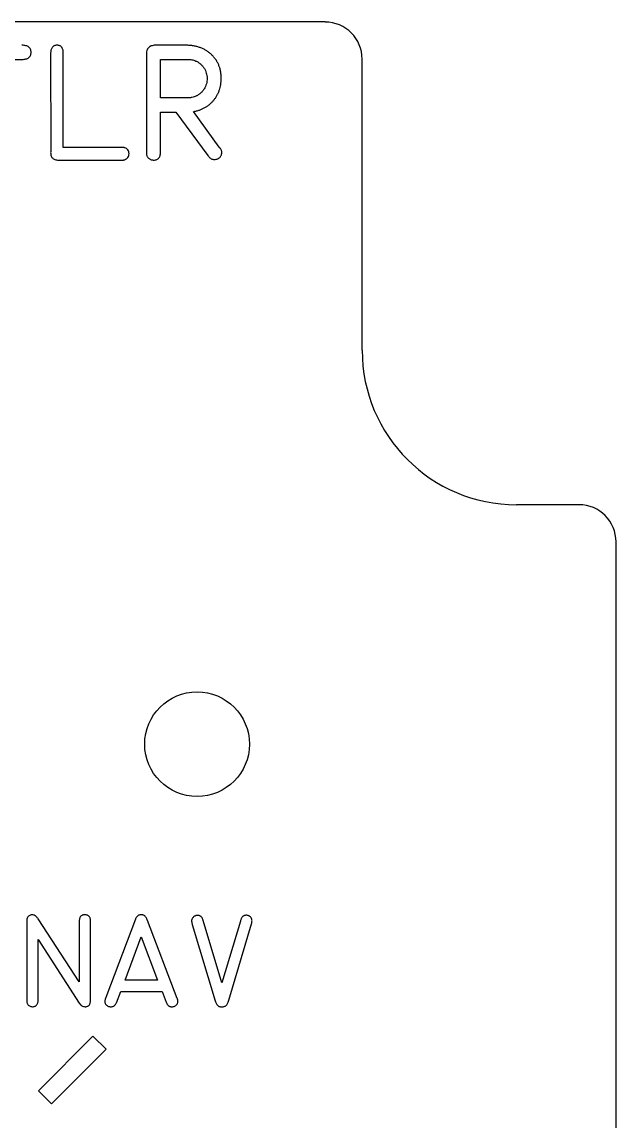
# Model space of a CAD drawing. Header units: inches. Extents: x 0.03 to 5.72, y 0.03 to 2.97.
# Drawn here: x 4.756 to 5.719, y 1.189 to 2.969 of the extents above; entities that cross this region are included whole.
import ezdxf

# ---------------------------------------------------------------- set-up
doc = ezdxf.new("R2010")
doc.units = ezdxf.units.IN
doc.header["$MEASUREMENT"] = 0

msp = doc.modelspace()

# ---------------------------------------------------------------- linework, layer by layer
at = {"color": 7, "linetype": 'Continuous', "lineweight": 25}
for p, q in [((5.2475, 2.9688), (0.5025, 2.9688)), ((5.0222, 2.9312), (4.9749, 2.9312)), ((4.6681, 2.9083), (4.7563, 2.9083)), ((4.8028, 2.9187), (4.8029, 2.7591)), ((4.8233, 2.7657), (4.8233, 2.9187)), ((4.958, 2.9151), (4.9581, 2.7615)), ((4.981, 2.9083), (5.0231, 2.9083)), ((4.981, 2.8459), (4.981, 2.9083)), ((5.3075, 2.4375), (5.3075, 2.9087)), ((5.021, 2.8459), (4.981, 2.8459)), ((4.981, 2.7604), (4.981, 2.8229)), ((4.981, 2.8229), (5.0057, 2.8229)), ((5.0057, 2.8229), (5.0577, 2.7527)), ((5.076, 2.7662), (5.0342, 2.8237)), ((4.9165, 2.7657), (4.8233, 2.7657)), ((4.8157, 2.7453), (4.9146, 2.7453)), ((5.6588, 2.1875), (5.5575, 2.1875)), ((5.7188, 0.8725), (5.7188, 2.1275)), ((4.8491, 1.4155), (4.7824, 1.5175)), ((4.9401, 1.5167), (4.8923, 1.3903)), ((5.008, 1.3887), (4.9598, 1.5147)), ((5.0801, 1.4136), (5.05, 1.5144)), ((5.1101, 1.5135), (5.0801, 1.4136)), ((4.7642, 1.5123), (4.7642, 1.3871)), ((4.849, 1.5119), (4.8491, 1.4155)), ((4.8674, 1.3855), (4.8674, 1.5127)), ((5.0323, 1.5084), (5.0694, 1.3846)), ((5.0913, 1.3855), (5.1282, 1.5093)), ((4.7826, 1.3857), (4.7826, 1.4837)), ((4.7826, 1.4837), (4.8491, 1.381)), ((4.9234, 1.4183), (4.9497, 1.4881)), ((4.9497, 1.4881), (4.9761, 1.4183)), ((4.9761, 1.4183), (4.9234, 1.4183)), ((4.9093, 1.3814), (4.9164, 1.4)), ((4.9164, 1.4), (4.9835, 1.4)), ((4.9835, 1.4), (4.99, 1.3825)), ((4.8713, 1.3275), (4.7829, 1.2392)), ((4.8925, 1.3063), (4.8713, 1.3275)), ((4.8042, 1.2179), (4.8925, 1.3063)), ((4.7829, 1.2392), (4.8042, 1.2179))]:
    msp.add_line(p, q, dxfattribs=at)
msp.add_circle((5.04, 1.8), 0.0848, dxfattribs=at)
for centre, radius, start, end in [((5.2475, 2.9087), 0.06, 0, 90), ((5.5575, 2.4375), 0.25, 180, 270), ((5.6588, 2.1275), 0.06, 0, 90)]:
    msp.add_arc(centre, radius, start, end, dxfattribs=at)
for points, knots in [([(4.7711, 2.9197), (4.7711, 2.9206), (4.771, 2.9223), (4.7702, 2.9246), (4.769, 2.9267), (4.7673, 2.9283), (4.7652, 2.9296), (4.7626, 2.9305), (4.7596, 2.931), (4.7575, 2.9311), (4.7563, 2.9312)], [0, 0, 0, 0, 0.124723, 0.238759, 0.348369, 0.45629, 0.57015, 0.695658, 0.839338, 1, 1, 1, 1]), ([(4.7563, 2.9083), (4.7575, 2.9083), (4.7597, 2.9083), (4.7627, 2.9089), (4.7653, 2.9097), (4.7674, 2.911), (4.7691, 2.9126), (4.7702, 2.9147), (4.771, 2.9171), (4.7711, 2.9188), (4.7711, 2.9197)], [0, 0, 0, 0, 0.160822, 0.303607, 0.430121, 0.544897, 0.652145, 0.759141, 0.872467, 1, 1, 1, 1]), ([(4.8131, 2.9312), (4.8123, 2.9311), (4.8108, 2.9311), (4.8087, 2.9305), (4.807, 2.9294), (4.8055, 2.9281), (4.8044, 2.9262), (4.8036, 2.9241), (4.803, 2.9215), (4.8029, 2.9197), (4.8028, 2.9187)], [0, 0, 0, 0, 0.126924, 0.242718, 0.351139, 0.459469, 0.575157, 0.698742, 0.839735, 1, 1, 1, 1]), ([(4.8233, 2.9187), (4.8232, 2.9197), (4.8231, 2.9215), (4.8226, 2.9241), (4.8218, 2.9263), (4.8207, 2.9282), (4.8192, 2.9295), (4.8174, 2.9305), (4.8153, 2.9311), (4.8139, 2.9311), (4.8131, 2.9312)], [0, 0, 0, 0, 0.159106, 0.301148, 0.426235, 0.540226, 0.648063, 0.756801, 0.871454, 1, 1, 1, 1]), ([(4.9749, 2.9312), (4.9735, 2.9312), (4.9709, 2.9312), (4.9672, 2.9306), (4.9641, 2.9294), (4.9616, 2.9277), (4.9597, 2.9253), (4.9585, 2.9223), (4.9579, 2.9189), (4.958, 2.9164), (4.958, 2.9151)], [0, 0, 0, 0, 0.15384, 0.286948, 0.403942, 0.512601, 0.619501, 0.731605, 0.857209, 1, 1, 1, 1]), ([(5.0792, 2.8776), (5.0791, 2.8796), (5.079, 2.8834), (5.0782, 2.889), (5.0769, 2.8943), (5.0751, 2.8993), (5.0729, 2.904), (5.0701, 2.9084), (5.0669, 2.9125), (5.0632, 2.9163), (5.0592, 2.9197), (5.0548, 2.9227), (5.0501, 2.9252), (5.0451, 2.9274), (5.0398, 2.929), (5.0342, 2.9302), (5.0283, 2.931), (5.0242, 2.9311), (5.0222, 2.9312)], [0, 0, 0, 0, 0.066973, 0.130798, 0.192516, 0.252737, 0.311919, 0.370508, 0.42962, 0.489933, 0.550435, 0.610788, 0.671641, 0.733202, 0.796041, 0.861499, 0.929372, 1, 1, 1, 1]), ([(5.0231, 2.9083), (5.0247, 2.9082), (5.0276, 2.9082), (5.0316, 2.9078), (5.035, 2.907), (5.0371, 2.9061), (5.0381, 2.9056)], [0, 0, 0, 0, 0.3149808, 0.5657016, 0.782137, 1, 1, 1, 1]), ([(5.0381, 2.9056), (5.0394, 2.905), (5.0421, 2.9036), (5.0456, 2.901), (5.0487, 2.8978), (5.0514, 2.8943), (5.0535, 2.8904), (5.0551, 2.8862), (5.056, 2.8819), (5.0562, 2.8789), (5.0563, 2.8774)], [0, 0, 0, 0, 0.125904, 0.249604, 0.372836, 0.49813, 0.624034, 0.747355, 0.872016, 1, 1, 1, 1]), ([(5.0342, 2.8237), (5.0358, 2.8241), (5.0391, 2.8248), (5.0439, 2.8262), (5.0484, 2.828), (5.0527, 2.8301), (5.0566, 2.8326), (5.0603, 2.8354), (5.0638, 2.8385), (5.0669, 2.842), (5.0697, 2.8457), (5.0723, 2.8496), (5.0744, 2.8538), (5.0761, 2.8582), (5.0774, 2.8628), (5.0785, 2.8675), (5.0791, 2.8725), (5.0792, 2.8759), (5.0792, 2.8776)], [0, 0, 0, 0, 0.066714, 0.131686, 0.194568, 0.256276, 0.316622, 0.377186, 0.437587, 0.498732, 0.559614, 0.620242, 0.681007, 0.741738, 0.803735, 0.867258, 0.932516, 1, 1, 1, 1]), ([(5.0563, 2.8774), (5.0562, 2.8758), (5.0561, 2.8729), (5.0552, 2.8685), (5.0537, 2.8644), (5.0517, 2.8605), (5.0492, 2.857), (5.0461, 2.8539), (5.0428, 2.8511), (5.0402, 2.8497), (5.0389, 2.849)], [0, 0, 0, 0, 0.129781, 0.254908, 0.378839, 0.503945, 0.629035, 0.750834, 0.874122, 1, 1, 1, 1]), ([(5.0389, 2.849), (5.0378, 2.8485), (5.0354, 2.8473), (5.0322, 2.8465), (5.0294, 2.8462), (5.0269, 2.846), (5.0241, 2.8459), (5.0221, 2.8459), (5.021, 2.8459)], [0, 0, 0, 0, 0.211545, 0.424762, 0.540077, 0.67459, 0.828575, 1, 1, 1, 1]), ([(4.9229, 2.7651), (4.9226, 2.7653), (4.9218, 2.7655), (4.9204, 2.7657), (4.9187, 2.7657), (4.9173, 2.7657), (4.9165, 2.7657)], [0, 0, 0, 0, 0.187553, 0.376242, 0.625932, 1, 1, 1, 1]), ([(4.9299, 2.7557), (4.9298, 2.7567), (4.9296, 2.7588), (4.928, 2.7617), (4.9258, 2.764), (4.9239, 2.7648), (4.9229, 2.7651)], [0, 0, 0, 0, 0.251389, 0.506278, 0.756676, 1, 1, 1, 1]), ([(4.9581, 2.7615), (4.958, 2.7604), (4.958, 2.7586), (4.958, 2.7564), (4.9581, 2.7549), (4.9582, 2.7541), (4.9583, 2.7538)], [0, 0, 0, 0, 0.428028, 0.697539, 0.863684, 1, 1, 1, 1]), ([(4.9697, 2.7453), (4.9706, 2.7453), (4.9723, 2.7453), (4.9747, 2.746), (4.9767, 2.7471), (4.9783, 2.7489), (4.9796, 2.7511), (4.9805, 2.7537), (4.9809, 2.7569), (4.981, 2.7592), (4.981, 2.7604)], [0, 0, 0, 0, 0.124646, 0.23419, 0.339077, 0.444245, 0.558359, 0.685896, 0.832567, 1, 1, 1, 1]), ([(5.0771, 2.7648), (5.0768, 2.7651), (5.0764, 2.7655), (5.0761, 2.766), (5.076, 2.7662)], [0, 0, 0, 0, 0.617839, 1, 1, 1, 1]), ([(5.0801, 2.7573), (5.0801, 2.758), (5.08, 2.7593), (5.0795, 2.7612), (5.0784, 2.7631), (5.0775, 2.7642), (5.0771, 2.7648)], [0, 0, 0, 0, 0.226314, 0.465329, 0.719634, 1, 1, 1, 1]), ([(4.8029, 2.7591), (4.8028, 2.758), (4.8027, 2.756), (4.8032, 2.7531), (4.8041, 2.7507), (4.8056, 2.7487), (4.8074, 2.7471), (4.8098, 2.7461), (4.8126, 2.7454), (4.8146, 2.7454), (4.8157, 2.7453)], [0, 0, 0, 0, 0.148439, 0.277754, 0.394678, 0.503287, 0.610856, 0.724856, 0.853841, 1, 1, 1, 1]), ([(4.9146, 2.7453), (4.9153, 2.7453), (4.9166, 2.7453), (4.9183, 2.7454), (4.9196, 2.7453), (4.9207, 2.7454), (4.9217, 2.7455), (4.9224, 2.7458), (4.9227, 2.7459)], [0, 0, 0, 0, 0.2667698, 0.4752603, 0.6341102, 0.7384736, 0.8837943, 1, 1, 1, 1]), ([(4.9227, 2.7459), (4.9237, 2.7463), (4.9257, 2.7472), (4.928, 2.7495), (4.9295, 2.7524), (4.9298, 2.7545), (4.9299, 2.7557)], [0, 0, 0, 0, 0.259647, 0.500227, 0.736166, 1, 1, 1, 1]), ([(4.9583, 2.7538), (4.9584, 2.7531), (4.9587, 2.7519), (4.9596, 2.7503), (4.9608, 2.7488), (4.9622, 2.7476), (4.9638, 2.7466), (4.9657, 2.7459), (4.9676, 2.7454), (4.969, 2.7454), (4.9697, 2.7453)], [0, 0, 0, 0, 0.123486, 0.242589, 0.362825, 0.484354, 0.610953, 0.735309, 0.865134, 1, 1, 1, 1]), ([(5.0577, 2.7527), (5.0581, 2.7521), (5.0589, 2.751), (5.0602, 2.7495), (5.0615, 2.7484), (5.063, 2.7472), (5.0654, 2.7464), (5.0673, 2.7463), (5.0683, 2.7463)], [0, 0, 0, 0, 0.167856, 0.314748, 0.444139, 0.555043, 0.763862, 1, 1, 1, 1]), ([(5.0683, 2.7463), (5.0691, 2.7464), (5.0707, 2.7465), (5.0729, 2.747), (5.0749, 2.748), (5.0767, 2.7494), (5.0782, 2.751), (5.0792, 2.7529), (5.0799, 2.7551), (5.08, 2.7566), (5.0801, 2.7573)], [0, 0, 0, 0, 0.135725, 0.26129, 0.384102, 0.506106, 0.628917, 0.747851, 0.870992, 1, 1, 1, 1]), ([(4.7647, 1.5184), (4.7646, 1.518), (4.7644, 1.5174), (4.7642, 1.5162), (4.7642, 1.5145), (4.7642, 1.5131), (4.7642, 1.5123)], [0, 0, 0, 0, 0.164011, 0.339607, 0.5985, 1, 1, 1, 1]), ([(4.7728, 1.5238), (4.7719, 1.5237), (4.7701, 1.5236), (4.7677, 1.5223), (4.7657, 1.5207), (4.765, 1.5191), (4.7647, 1.5184)], [0, 0, 0, 0, 0.257226, 0.515442, 0.763924, 1, 1, 1, 1]), ([(4.7824, 1.5175), (4.782, 1.518), (4.7812, 1.5191), (4.7801, 1.5205), (4.7789, 1.5216), (4.7775, 1.5227), (4.7755, 1.5237), (4.7737, 1.5238), (4.7728, 1.5238)], [0, 0, 0, 0, 0.169217, 0.3203, 0.451757, 0.567066, 0.78044, 1, 1, 1, 1]), ([(4.8583, 1.5238), (4.8576, 1.5238), (4.8561, 1.5238), (4.8541, 1.5233), (4.8524, 1.5224), (4.8511, 1.5212), (4.8501, 1.5195), (4.8495, 1.5174), (4.8491, 1.5148), (4.849, 1.5129), (4.849, 1.5119)], [0, 0, 0, 0, 0.130999, 0.246717, 0.350533, 0.449564, 0.555403, 0.679484, 0.826682, 1, 1, 1, 1]), ([(4.8674, 1.5127), (4.8674, 1.5136), (4.8674, 1.5153), (4.8669, 1.5177), (4.8663, 1.5197), (4.8653, 1.5213), (4.864, 1.5225), (4.8623, 1.5234), (4.8604, 1.5238), (4.8591, 1.5238), (4.8583, 1.5238)], [0, 0, 0, 0, 0.16208, 0.304988, 0.429155, 0.54241, 0.64608, 0.754429, 0.869073, 1, 1, 1, 1]), ([(4.9493, 1.5238), (4.9488, 1.5238), (4.9478, 1.5239), (4.9464, 1.5236), (4.945, 1.5231), (4.9438, 1.5223), (4.9427, 1.5213), (4.9417, 1.52), (4.9408, 1.5185), (4.9404, 1.5173), (4.9401, 1.5167)], [0, 0, 0, 0, 0.1216, 0.234761, 0.346222, 0.458938, 0.577979, 0.706875, 0.847112, 1, 1, 1, 1]), ([(4.9598, 1.5147), (4.9595, 1.5156), (4.9588, 1.5171), (4.9578, 1.5192), (4.9567, 1.5208), (4.9555, 1.522), (4.9542, 1.5229), (4.9527, 1.5235), (4.9511, 1.5238), (4.9499, 1.5238), (4.9493, 1.5238)], [0, 0, 0, 0, 0.1782, 0.330029, 0.459111, 0.5663, 0.664595, 0.76729, 0.87824, 1, 1, 1, 1]), ([(5.041, 1.5229), (5.0404, 1.5228), (5.0391, 1.5228), (5.0372, 1.5223), (5.0355, 1.5215), (5.0341, 1.5204), (5.0328, 1.5191), (5.0319, 1.5176), (5.0313, 1.516), (5.0312, 1.5148), (5.0312, 1.5142)], [0, 0, 0, 0, 0.136084, 0.264796, 0.389936, 0.515626, 0.638118, 0.754629, 0.874703, 1, 1, 1, 1]), ([(5.0312, 1.5142), (5.0312, 1.5137), (5.0312, 1.5129), (5.0314, 1.5117), (5.0318, 1.5102), (5.0321, 1.5091), (5.0323, 1.5084)], [0, 0, 0, 0, 0.213306, 0.406423, 0.643573, 1, 1, 1, 1]), ([(5.05, 1.5144), (5.0498, 1.5151), (5.0494, 1.5164), (5.0486, 1.5182), (5.0477, 1.5197), (5.0466, 1.5209), (5.0454, 1.5219), (5.0441, 1.5225), (5.0426, 1.5229), (5.0415, 1.5229), (5.041, 1.5229)], [0, 0, 0, 0, 0.159207, 0.300826, 0.429883, 0.550499, 0.659798, 0.769123, 0.882472, 1, 1, 1, 1]), ([(5.1199, 1.5231), (5.1193, 1.5231), (5.1182, 1.5231), (5.1165, 1.5227), (5.1151, 1.522), (5.1137, 1.5209), (5.1126, 1.5195), (5.1116, 1.5178), (5.1107, 1.5158), (5.1103, 1.5143), (5.1101, 1.5135)], [0, 0, 0, 0, 0.1161019, 0.2244925, 0.3321138, 0.4421739, 0.5610265, 0.6929488, 0.8382431, 1, 1, 1, 1]), ([(5.1291, 1.5142), (5.129, 1.5147), (5.1289, 1.5159), (5.1284, 1.5176), (5.1275, 1.5191), (5.1264, 1.5204), (5.125, 1.5216), (5.1234, 1.5224), (5.1217, 1.523), (5.1205, 1.5231), (5.1199, 1.5231)], [0, 0, 0, 0, 0.12459, 0.246889, 0.367789, 0.494359, 0.621218, 0.744116, 0.8686, 1, 1, 1, 1]), ([(5.1282, 1.5093), (5.1284, 1.5101), (5.1288, 1.5118), (5.129, 1.5134), (5.1291, 1.5142)], [0, 0, 0, 0, 0.541394, 1, 1, 1, 1]), ([(4.8923, 1.3903), (4.8921, 1.3898), (4.8918, 1.3889), (4.8913, 1.3878), (4.8911, 1.3868), (4.8908, 1.3859), (4.8905, 1.3848), (4.8905, 1.384), (4.8905, 1.3836)], [0, 0, 0, 0, 0.220157, 0.39487, 0.541435, 0.649468, 0.826608, 1, 1, 1, 1]), ([(5.0089, 1.3836), (5.0089, 1.384), (5.0089, 1.3849), (5.0087, 1.3862), (5.0084, 1.3875), (5.0082, 1.3883), (5.008, 1.3887)], [0, 0, 0, 0, 0.225997, 0.491418, 0.766256, 1, 1, 1, 1]), ([(4.7642, 1.3871), (4.7642, 1.3862), (4.7642, 1.3845), (4.7643, 1.3824), (4.7646, 1.3809), (4.765, 1.3801), (4.7651, 1.3797)], [0, 0, 0, 0, 0.379232, 0.640476, 0.832404, 1, 1, 1, 1]), ([(4.7651, 1.3797), (4.7656, 1.379), (4.7665, 1.3777), (4.7684, 1.3763), (4.7707, 1.3753), (4.7724, 1.3752), (4.7733, 1.3751)], [0, 0, 0, 0, 0.247683, 0.484068, 0.729372, 1, 1, 1, 1]), ([(4.7733, 1.3751), (4.774, 1.3752), (4.7753, 1.3752), (4.7772, 1.3758), (4.7788, 1.3766), (4.7802, 1.3778), (4.7812, 1.3794), (4.782, 1.3812), (4.7824, 1.3834), (4.7825, 1.3849), (4.7826, 1.3857)], [0, 0, 0, 0, 0.13213, 0.251966, 0.362464, 0.472906, 0.585187, 0.708511, 0.845513, 1, 1, 1, 1]), ([(4.8491, 1.381), (4.8497, 1.3801), (4.8509, 1.3784), (4.8533, 1.3765), (4.8559, 1.3753), (4.8577, 1.3752), (4.8586, 1.3751)], [0, 0, 0, 0, 0.290623, 0.542214, 0.774801, 1, 1, 1, 1]), ([(4.8586, 1.3751), (4.8592, 1.3752), (4.8605, 1.3752), (4.8623, 1.3757), (4.8639, 1.3765), (4.8651, 1.3777), (4.8661, 1.3792), (4.8668, 1.381), (4.8673, 1.3832), (4.8673, 1.3847), (4.8674, 1.3855)], [0, 0, 0, 0, 0.129823, 0.246796, 0.357906, 0.465733, 0.578613, 0.704189, 0.842964, 1, 1, 1, 1]), ([(4.8905, 1.3836), (4.8906, 1.383), (4.8907, 1.3818), (4.8912, 1.3802), (4.8922, 1.3787), (4.8934, 1.3774), (4.8948, 1.3764), (4.8964, 1.3757), (4.8982, 1.3752), (4.8995, 1.3752), (4.9001, 1.3751)], [0, 0, 0, 0, 0.127988, 0.249904, 0.36818, 0.490097, 0.615322, 0.739205, 0.865718, 1, 1, 1, 1]), ([(4.9001, 1.3751), (4.9006, 1.3751), (4.9016, 1.3751), (4.9031, 1.3754), (4.9044, 1.3759), (4.9056, 1.3766), (4.9067, 1.3775), (4.9077, 1.3786), (4.9086, 1.3799), (4.9091, 1.3809), (4.9093, 1.3814)], [0, 0, 0, 0, 0.130338, 0.252182, 0.370626, 0.488416, 0.604093, 0.72711, 0.858039, 1, 1, 1, 1]), ([(4.99, 1.3825), (4.9902, 1.3819), (4.9907, 1.3807), (4.9916, 1.3792), (4.9926, 1.3778), (4.9937, 1.3768), (4.995, 1.3759), (4.9963, 1.3754), (4.9978, 1.3751), (4.9988, 1.3751), (4.9993, 1.3751)], [0, 0, 0, 0, 0.155712, 0.294933, 0.423708, 0.54252, 0.656478, 0.767676, 0.879718, 1, 1, 1, 1]), ([(4.9993, 1.3751), (5, 1.3752), (5.0012, 1.3752), (5.003, 1.3757), (5.0046, 1.3765), (5.0061, 1.3775), (5.0073, 1.3788), (5.0082, 1.3802), (5.0088, 1.3819), (5.0089, 1.383), (5.0089, 1.3836)], [0, 0, 0, 0, 0.134406, 0.263812, 0.388741, 0.514081, 0.63611, 0.756416, 0.874147, 1, 1, 1, 1]), ([(5.0694, 1.3846), (5.0697, 1.3837), (5.0702, 1.3821), (5.0712, 1.3799), (5.0722, 1.3782), (5.0734, 1.3769), (5.0747, 1.376), (5.0763, 1.3754), (5.0781, 1.3751), (5.0794, 1.3751), (5.0801, 1.3751)], [0, 0, 0, 0, 0.17429, 0.322402, 0.44714, 0.552685, 0.65015, 0.75297, 0.869186, 1, 1, 1, 1]), ([(5.0801, 1.3751), (5.0808, 1.3751), (5.0822, 1.3751), (5.0841, 1.3755), (5.0857, 1.3761), (5.0871, 1.3771), (5.0883, 1.3785), (5.0894, 1.3804), (5.0904, 1.3828), (5.091, 1.3845), (5.0913, 1.3855)], [0, 0, 0, 0, 0.126761, 0.240091, 0.341692, 0.4381, 0.542845, 0.670258, 0.821516, 1, 1, 1, 1])]:
    msp.add_open_spline(points, degree=3, knots=knots, dxfattribs=at)

doc.saveas('drawing.dxf')
